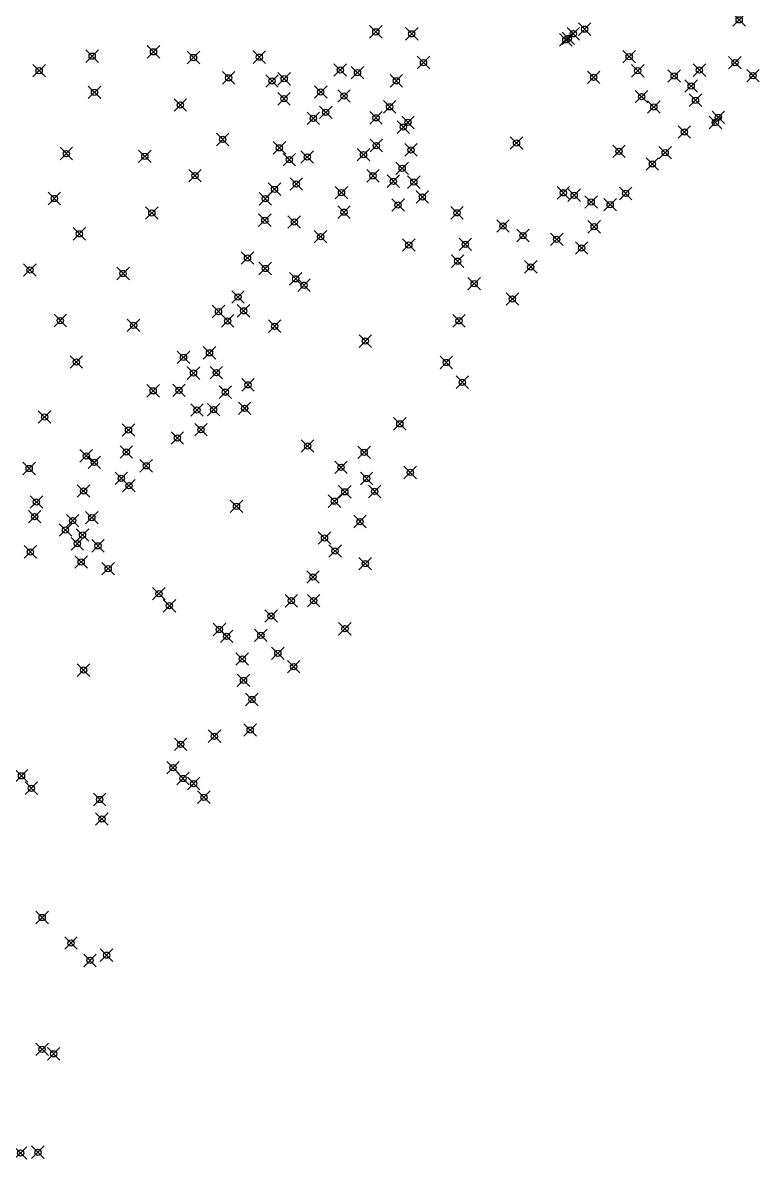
# Model space of a CAD drawing. Header units: millimetres. Extents: x 476859 to 479474, y 2367368 to 2370543.
# Drawn here: x 478726.1 to 478961.9, y 2368803.2 to 2369166.8 of the extents above; entities that cross this region are included whole.
import ezdxf

# ---------------------------------------------------------------- set-up
doc = ezdxf.new("R2010")
doc.units = ezdxf.units.MM
doc.header["$PDMODE"] = 35
doc.header["$PDSIZE"] = 2

msp = doc.modelspace()

# ---------------------------------------------------------------- linework, layer by layer
for p in [(478955.473, 2369167.703, 5.276), (478839.135, 2369163.851, 9.401), (478850.649, 2369163.216, 6.341), (478899.979, 2369161.304, 6.133), (478900.787, 2369161.767, 6.165), (478902.397, 2369163.239, 6.201), (478905.987, 2369164.727, 5.472), (478748.334, 2369156.07, 8.868), (478767.964, 2369157.47, 8.788), (478780.774, 2369155.639, 8.79), (478801.833, 2369155.756, 9.101), (478854.392, 2369154.034, 6.309), (478920.235, 2369155.928, 4.76), (478731.354, 2369151.444, 8.781), (478827.744, 2369151.655, 9.038), (478833.271, 2369150.785, 7.267), (478923.002, 2369151.403, 6.703), (478942.745, 2369151.617, 5.407), (478954.094, 2369153.976, 4.989), (478792.043, 2369149.16, 8.894), (478805.911, 2369148.124, 9.005), (478809.789, 2369148.849, 9.152), (478845.71, 2369148.193, 7.081), (478908.88, 2369149.329, 2.632), (478934.652, 2369149.718, 5.125), (478959.902, 2369149.847, 1.08), (478749.081, 2369144.513, 8.72), (478821.514, 2369144.599, 7.621), (478828.968, 2369143.343, 7.211), (478924.219, 2369143.122, 4.753), (478940.095, 2369146.515, 5.544), (478776.531, 2369140.473, 8.78), (478809.743, 2369142.445, 9.701), (478843.552, 2369139.86, 6.89), (478928.133, 2369139.84, 5.521), (478941.484, 2369141.987, 5.399), (478819.108, 2369136.168, 7.897), (478823.117, 2369138.126, 7.261), (478839.208, 2369136.349, 7.062), (478948.779, 2369136.49, 6.429), (478847.924, 2369133.384, 4.938), (478849.427, 2369134.882, 4.828), (478947.865, 2369134.86, 6.457), (478790.115, 2369129.443, 8.8), (478937.931, 2369131.837, 1.163), (478808.28, 2369126.754, 9.667), (478839.318, 2369127.483, 6.221), (478850.394, 2369126.094, 2.632), (478884.19, 2369128.297, 1.56), (478916.998, 2369125.622, 5.51), (478931.762, 2369125.206, 1.037), (478740.086, 2369124.916, 8.67), (478765.201, 2369124.027, 8.74), (478811.441, 2369122.966, 7.091), (478817.176, 2369123.82, 6.775), (478835.188, 2369124.56, 7.078), (478927.643, 2369121.605, 1.09), (478781.247, 2369117.837, 8.74), (478838.24, 2369117.799, 6.888), (478847.564, 2369120.188, 4.829), (478813.665, 2369115.202, 7.09), (478844.758, 2369116.073, 6.199), (478851.302, 2369115.79, 4.882), (478736.219, 2369110.551, 8.62), (478803.769, 2369110.461, 8.418), (478806.701, 2369113.508, 6.857), (478828.159, 2369112.392, 7.338), (478854.055, 2369111.03, 5.968), (478899.153, 2369112.345, 2.632), (478902.641, 2369111.586, 4.673), (478919.127, 2369112.16, 1.113), (478846.27, 2369108.455, 5.95), (478908.067, 2369109.414, 5.499), (478914.155, 2369108.546, 1.47), (478767.428, 2369105.885, 8.68), (478803.621, 2369103.588, 6.778), (478828.934, 2369106.164, 6.905), (478865.128, 2369105.946, 5.805), (478813.022, 2369103.031, 7.046), (478879.857, 2369101.769, 4.719), (478909.043, 2369101.503, 1.344), (478744.209, 2369099.236, 8.56), (478821.451, 2369098.357, 7.419), (478867.777, 2369095.888, 4.049), (478886.275, 2369098.68, 5.567), (478897.067, 2369097.469, 5.402), (478849.7, 2369095.678, 6.681), (478905.027, 2369094.685, 1.183), (478798.065, 2369091.512, 8.685), (478865.315, 2369090.488, 6.319), (478888.743, 2369088.659, 5.212), (478728.394, 2369087.694, 8.36), (478758.237, 2369086.551, 8.43), (478803.738, 2369088.14, 7.075), (478813.489, 2369084.852, 7.201), (478816.171, 2369082.804, 4.975), (478870.616, 2369083.278, 6.664), (478795.031, 2369079.029, 6.3), (478882.879, 2369078.399, 2.816), (478788.777, 2369074.377, 8.042), (478796.795, 2369074.604, 6.651), (478738.135, 2369071.497, 8.23), (478791.694, 2369071.384, 5.933), (478865.789, 2369071.417, 6.395), (478761.577, 2369069.974, 8.23), (478806.734, 2369069.674, 6.72), (478835.777, 2369064.925, 3.23), (478777.58, 2369059.747, 7.942), (478785.89, 2369061.176, 5.83), (478743.276, 2369058.249, 7.93), (478861.694, 2369058.084, 6.281), (478780.766, 2369054.688, 5.94), (478788.103, 2369054.849, 6.264), (478767.859, 2369049.016, 7.598), (478776.137, 2369049.187, 5.69), (478790.976, 2369048.596, 6.359), (478798.195, 2369050.943, 6.702), (478866.816, 2369051.763, 1.958), (478781.867, 2369042.886, 6.045), (478787.224, 2369042.992, 4.192), (478797.131, 2369043.411, 4.477), (478733.085, 2369040.629, 7.87), (478846.82, 2369038.449, 6.53), (478759.95, 2369036.503, 5.332), (478783.147, 2369036.613, 3.58), (478775.583, 2369033.921, 4.174), (478817.287, 2369031.364, 4.115), (478746.434, 2369028.19, 7.111), (478759.242, 2369029.436, 5.253), (478835.398, 2369029.337, 6.733), (478728.15, 2369024.173, 7.812), (478749.048, 2369026.163, 5.623), (478765.637, 2369025.013, 4.19), (478827.994, 2369024.518, 4.002), (478757.667, 2369021.014, 5.944), (478836.188, 2369020.955, 5.508), (478850.157, 2369022.909, 0.607), (478745.576, 2369016.988, 5.714), (478760.094, 2369018.685, 4.216), (478829.221, 2369016.695, 3.965), (478838.745, 2369016.829, 5.335), (478730.483, 2369013.45, 7.116), (478825.888, 2369013.707, 3.58), (478729.9, 2369008.735, 4.941), (478794.549, 2369012.08, 1.32), (478742.081, 2369007.476, 5.933), (478748.21, 2369008.41, 4.106), (478834.098, 2369007.182, 5.017), (478739.777, 2369004.469, 5.643), (478745.242, 2369002.891, 3.873), (478822.72, 2369001.954, 3.747), (478743.562, 2369000.085, 4.167), (478750.188, 2368999.427, 2.61), (478826.107, 2368997.768, 5.057), (478728.532, 2368997.484, 3.928), (478744.819, 2368994.243, 1.64), (478753.456, 2368992.118, 3.922), (478835.746, 2368993.694, 0.951), (478819.02, 2368989.427, 5.173), (478769.689, 2368984.134, 3.86), (478773.063, 2368980.245, 3.79), (478812.065, 2368981.846, 3.785), (478819.241, 2368981.901, 5.01), (478805.61, 2368976.996, 3.58), (478789.072, 2368972.66, 3.712), (478829.239, 2368972.886, 0.583), (478791.384, 2368970.452, 3.575), (478802.336, 2368970.789, 3.732), (478807.766, 2368965.032, 4.768), (478796.367, 2368963.225, 3.62), (478745.581, 2368959.671, 0.23), (478812.851, 2368960.763, 2.344), (478796.789, 2368956.374, 3.946), (478799.469, 2368950.275, 4.971), (478798.913, 2368940.491, 3.35), (478776.661, 2368935.94, 3.784), (478787.471, 2368938.517, 5.18), (478725.703, 2368925.841, 3.788), (478774.212, 2368928.47, 3.617), (478777.393, 2368924.977, 4.907), (478728.861, 2368921.873, 4.924), (478780.827, 2368923.362, 4.929), (478750.718, 2368918.267, 5.071), (478784.094, 2368918.993, 1.396), (478751.441, 2368912.036, 1.64), (478732.326, 2368880.531, 4.41), (478741.559, 2368872.369, 3.39), (478747.654, 2368866.788, 4.69), (478752.944, 2368868.461, 1.59), (478732.297, 2368838.344, 4.406), (478736.003, 2368836.893, 4.998), (478725.409, 2368805.172, 3.272), (478730.955, 2368805.424, 1.573)]:
    msp.add_point(p)

doc.saveas('drawing.dxf')
